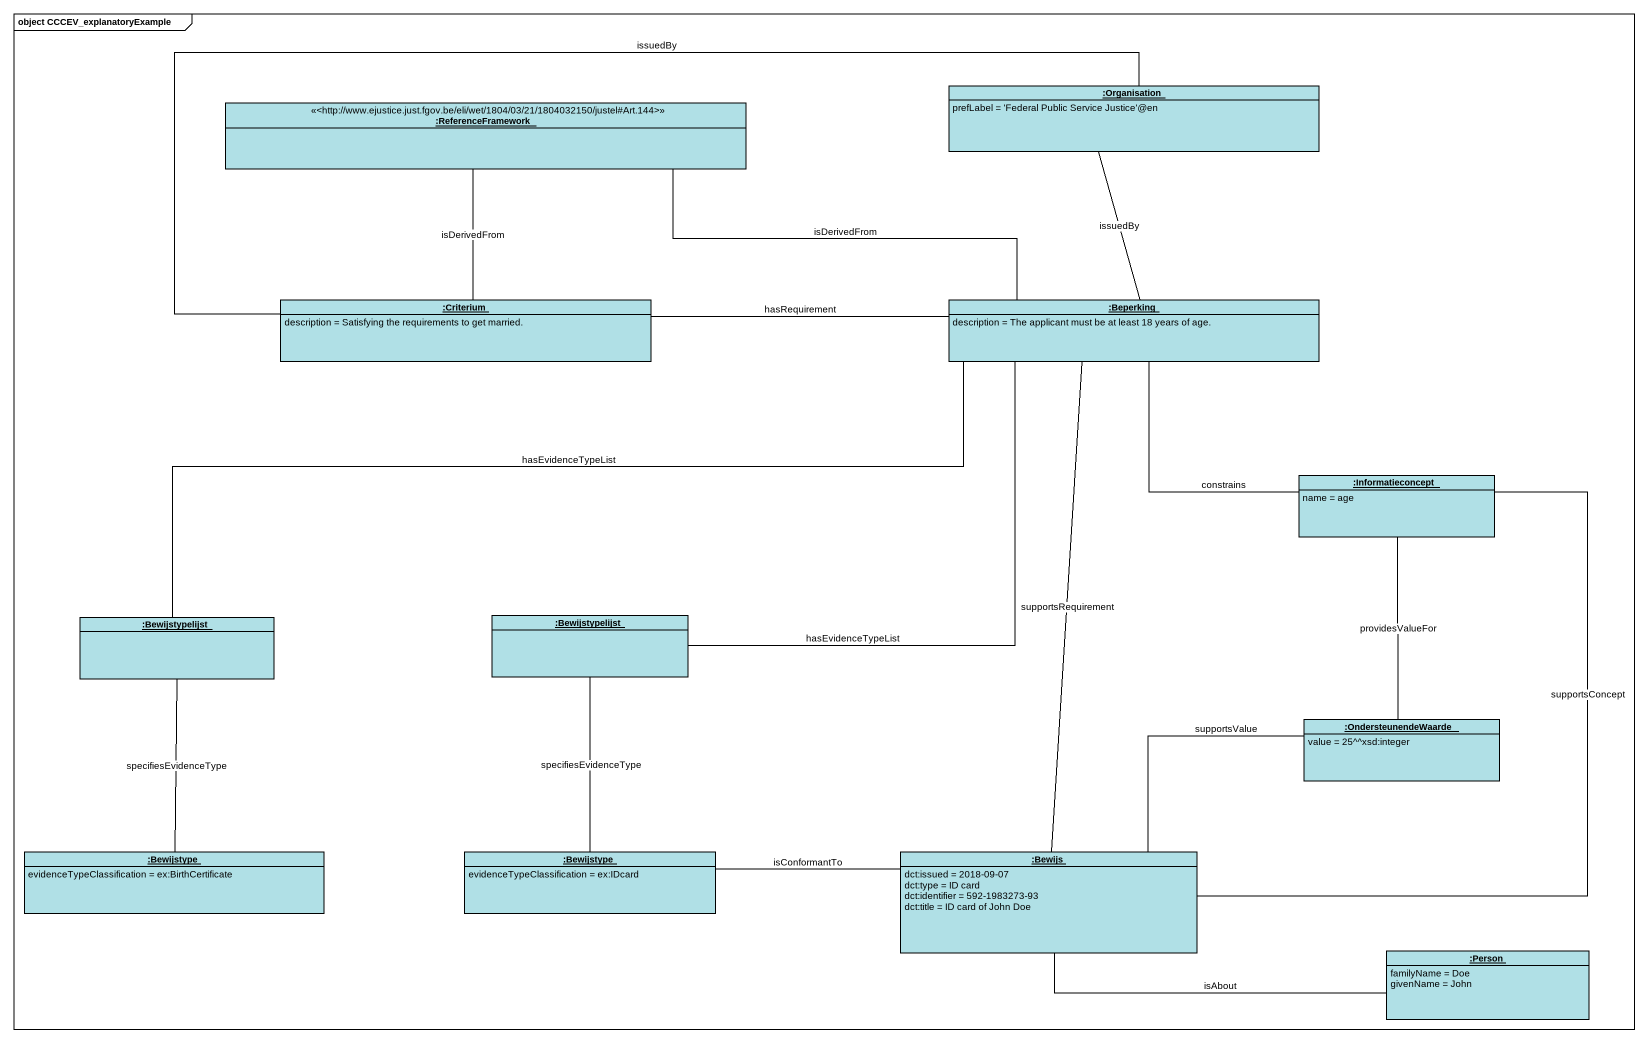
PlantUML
@startuml
mainframe object CCCEV_explanatoryExample
hide circle
hide empty members
object ":Organisation" as Organisation #B0E0E6 {
  prefLabel = 'Federal Public Service Justice'@en
}
object ":ReferenceFramework" as ReferenceFramework <<http://www.ejustice.just.fgov.be/eli/wet/1804/03/21/1804032150/justel#Art.144>> #B0E0E6
object ":Criterium" as Criterium #B0E0E6 {
  description = Satisfying the requirements to get married.
}
object ":Beperking" as Beperking #B0E0E6 {
  description = The applicant must be at least 18 years of age.
}
object ":Informatieconcept" as Informatieconcept #B0E0E6 {
  name = age
}
object ":Bewijstypelijst" as Bewijstypelijst #B0E0E6
object ":Bewijstypelijst" as Bewijstypelijst_2 #B0E0E6
object ":OndersteunendeWaarde" as OndersteunendeWaarde #B0E0E6 {
  value = 25^^xsd:integer
}
object ":Bewijstype" as Bewijstype #B0E0E6 {
  evidenceTypeClassification = ex:BirthCertificate
}
object ":Bewijstype" as Bewijstype_2 #B0E0E6 {
  evidenceTypeClassification = ex:IDcard
}
object ":Bewijs" as Bewijs #B0E0E6 {
  dct:issued = 2018-09-07
  dct:type = ID card
  dct:identifier = 592-1983273-93
  dct:title = ID card of John Doe
}
object ":Person" as Person_ #B0E0E6 {
  familyName = Doe
  givenName = John
}
Criterium -right- Organisation : issuedBy
Criterium -up- ReferenceFramework : isDerivedFrom
Criterium -right- Beperking : hasRequirement
Beperking -up- Organisation : issuedBy
Beperking -left- ReferenceFramework : isDerivedFrom
Beperking -- Informatieconcept : constrains
Beperking -left- Bewijstypelijst : hasEvidenceTypeList
Beperking -left- Bewijstypelijst_2 : hasEvidenceTypeList
Bewijstypelijst -- Bewijstype : specifiesEvidenceType
Bewijstypelijst_2 -- Bewijstype_2 : specifiesEvidenceType
OndersteunendeWaarde -up- Informatieconcept : providesValueFor
Bewijs -up- Beperking : supportsRequirement
Bewijs -up- Informatieconcept : supportsConcept
Bewijs -right- OndersteunendeWaarde : supportsValue
Bewijs -left- Bewijstype_2 : isConformantTo
Bewijs -right- Person_ : isAbout
@enduml
